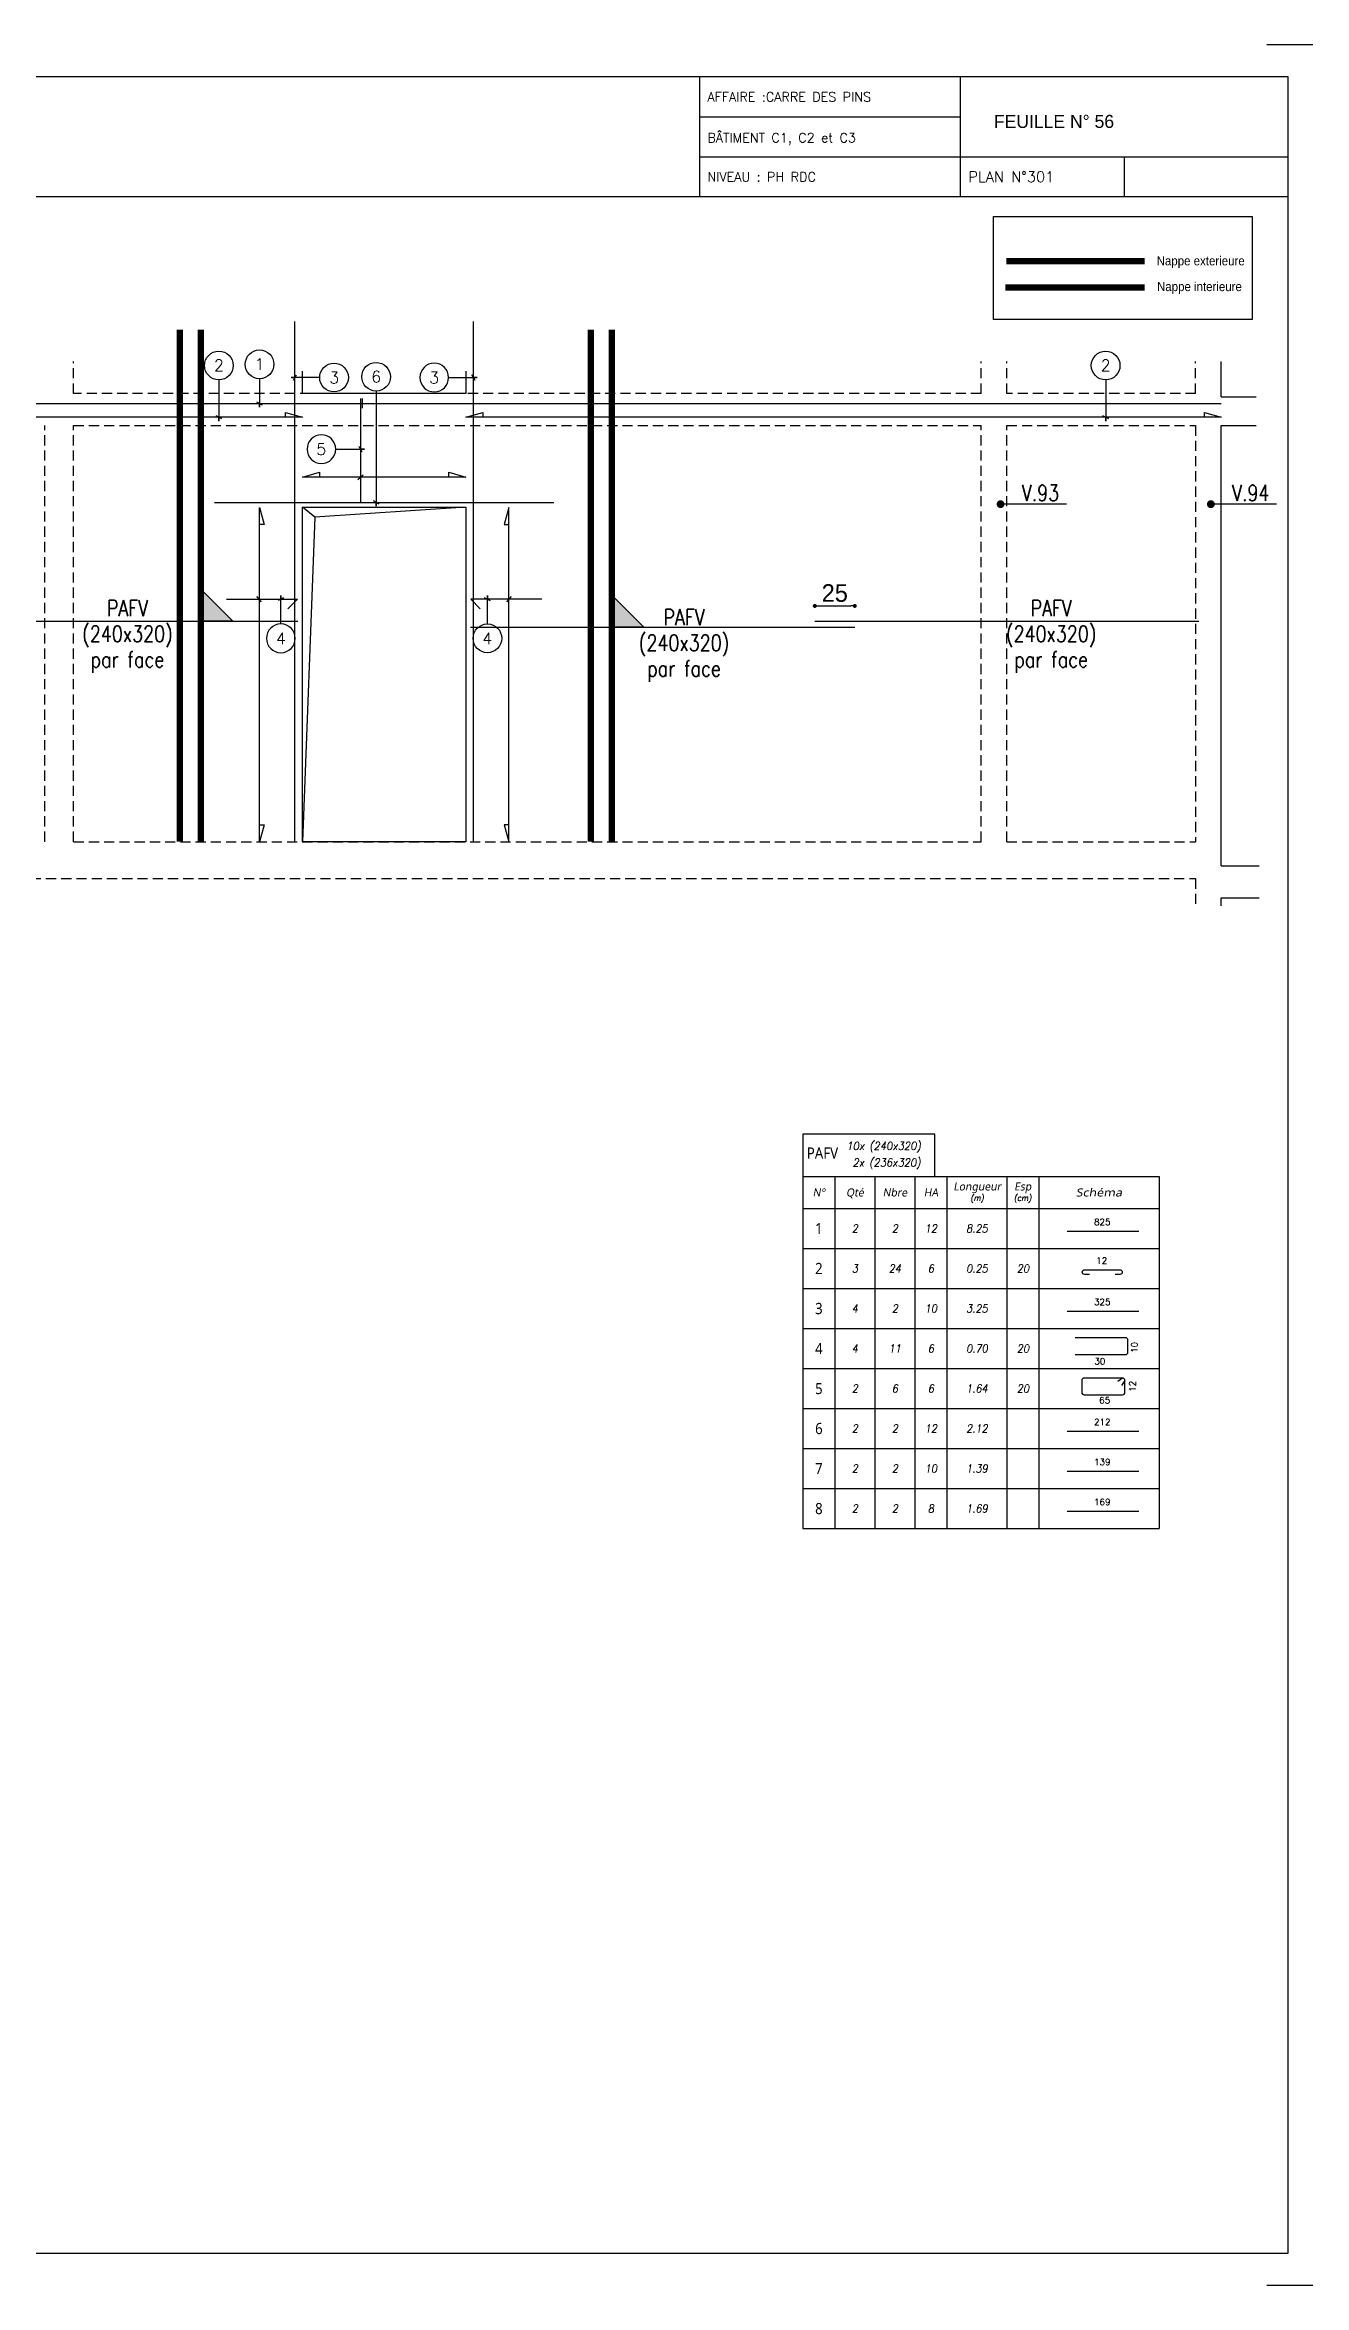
# Model space of a CAD drawing. Header units: metres. Extents: x -5618 to 118954, y -306 to 4637.
# Drawn here: x 48515 to 49301, y 194 to 1594 of the extents above; entities that cross this region are included whole.
import ezdxf
from ezdxf.enums import TextEntityAlignment as Align

# ---------------------------------------------------------------- set-up
doc = ezdxf.new("R2010")
doc.units = ezdxf.units.M
doc.linetypes.add('CACHE', pattern=[9.525, 6.35, -3.175])
for name, color, linetype in [('COTATION', 1, 'Continuous'), ('GO-CARTOUCHE', 7, 'Continuous'), ('GO-FER-HA', 140, 'Continuous'), ('GO-TEXTE-FER', 3, 'Continuous'), ('STR_COTATION', 1, 'Continuous'), ('STR_TS', 22, 'Continuous'), ('STR_TS_TXT', 7, 'Continuous'), ('STR_VOI-POT', 6, 'Continuous')]:
    doc.layers.add(name, color=color, linetype=linetype)
doc.layers.add('Kofragna_forma', color=7, linetype='Continuous', lineweight=70)
doc.styles.add('schéma', font='simplex.shx')
doc.styles.add('Tableau', font='romans.shx', dxfattribs={"width": 0.9, "oblique": 10})
doc.styles.add('Tableau2', font='trebuc.TTF', dxfattribs={"width": 0.9, "oblique": 10})
doc.styles.add('TEXTE', font='romans.shx')
doc.styles.add('TEXTE TS', font='romans.shx', dxfattribs={"width": 0.7, "oblique": 15})
doc.styles.add('TEXTEBA', font='ARIAL.TTF')
doc.dimstyles.new('COUPE-20', dxfattribs={"dimscale": 0.5, "dimtxt": 22, "dimasz": 5, "dimexe": 0.05, "dimexo": 0, "dimgap": 5, "dimtad": 1, "dimdec": 0, "dimdsep": 46, "dimtxsty": 'Standard', "dimblk1": 'DOT', "dimblk2": 'DOT', "dimsah": 1, "dimcen": 0, "dimdle": 150, "dimclrd": 1, "dimclre": 1, "dimclrt": 7, "dimadec": 0, "dimazin": 0, "dimtfac": 1, "dimtdec": 0, "dimtix": 1, "dimtmove": 2, "dimatfit": 3, "dimldrblk": 'DOT', "dimfxl": 0, "dimtvp": 1, "dimtolj": 1, "dimtzin": 0, "dimarcsym": 0})

# ---------------------------------------------------------------- blocks, each defined once
blk = doc.blocks.new('ime')
at = {"layer": 'COTATION', "const_width": 2.5}
blk.add_lwpolyline([(1.2, 0, -1), (-1.2, 0, -1)], format="xyb", close=True, dxfattribs=at)
at = {"layer": 'COTATION'}
blk.add_lwpolyline([(41.1, 0), (0, 0)], dxfattribs=at)
at = {"layer": 'COTATION', "color": 7, "style": 'TEXTE TS', "width": 0.8}
blk.add_attdef('NAME', (9.1, 2), '', height=10, dxfattribs=at)
blk = doc.blocks.new('mrega')
at = {"layer": 'STR_TS_TXT', "style": 'TEXTE TS', "width": 0.8}
for tag, p in [('ST10', (14.5, 0)), ('DIM', (14.5, -16)), ('NOTE', (14.5, -32))]:
    blk.add_attdef(tag, text='', height=10, dxfattribs=at).set_placement(p, align=Align.CENTER)
blk = doc.blocks.new('A$C6F247267')
blk.add_hatch(color=256).paths.add_polyline_path([(0, -0.2), (-0.2, 0), (0, 0)])
blk.add_lwpolyline([(-0.2, 0), (0, 0), (0, -0.2), (-0.2, 0)])
blk = doc.blocks.new('_DOT')
at = {"color": 0, "linetype": 'ByBlock'}
blk.add_line((-0.5, 0), (-1, 0), dxfattribs=at)
at = {"color": 0, "linetype": 'ByBlock', "const_width": 0.5}
blk.add_lwpolyline([(-0.25, 0, 1), (0.25, 0, 1)], format="xyb", close=True, dxfattribs=at)
blk = doc.blocks.new('*D1040')
at = {"layer": 'DEFPOINTS', "color": 0, "lineweight": -3, "ltscale": 4.5}
for p in [(48995.6, 1233.6, 281.5), (49020.6, 1243.1), (49020.6, 1229.9, 281.5)]:
    blk.add_point(p, dxfattribs=at)
at = {"layer": 'STR_COTATION', "color": 1, "lineweight": -2, "ltscale": 4.5}
for p, q in [((48995.6, 1243.1), (48995.6, 1243.1)), ((48998.1, 1243.1), (49018.1, 1243.1)), ((49020.6, 1243.1), (49020.6, 1243.1))]:
    blk.add_line(p, q, dxfattribs=at)
at = {"layer": 'STR_COTATION', "color": 1, "lineweight": -2, "ltscale": 4.5, "xscale": 2.5, "yscale": 2.5, "zscale": 2.5, "rotation": 180}
blk.add_blockref('_DOT', (48995.6, 1243.1), dxfattribs=at)
at = {"layer": 'STR_COTATION', "color": 1, "lineweight": -2, "ltscale": 4.5, "xscale": 2.5, "yscale": 2.5, "zscale": 2.5}
blk.add_blockref('_DOT', (49020.6, 1243.1), dxfattribs=at)
at = {"layer": 'STR_COTATION', "color": 7, "lineweight": -3, "ltscale": 4.5, "insert": (49008.1, 1251.1), "char_height": 11, "attachment_point": 5}
blk.add_mtext('\\A1;25', dxfattribs=at)
blk = doc.blocks.new('Barre libre')
at = {"layer": 'GO-TEXTE-FER'}
for p, q in [((0, 0), (0, -1)), ((0, 0), (8.9, 0)), ((0.8, 0), (0.8, -1)), ((1.8, 0), (1.8, -1)), ((2.8, 0), (2.8, -1)), ((3.6, 0), (3.6, -1)), ((5.1, 0), (5.1, -1)), ((5.9, 0), (5.9, -1)), ((8.9, 0), (8.9, -1)), ((0, -1), (8.9, -1))]:
    blk.add_line(p, q, dxfattribs=at)
at = {"layer": 'GO-TEXTE-FER', "color": 1}
blk.add_line((6.603, -0.563), (8.394, -0.563), dxfattribs=at)
at = {"layer": 'GO-TEXTE-FER', "style": 'Tableau2', "width": 0.9}
blk.add_attdef('NUMERO', text='', height=0.28, dxfattribs=at).set_placement((0.4, -0.5), align=Align.MIDDLE_CENTER)
at = {"layer": 'GO-TEXTE-FER', "style": 'Tableau', "oblique": 10, "width": 0.9}
for tag, p in [('QUANTITE', (1.3, -0.5)), ('NOMBRE', (2.3, -0.5)), ('NUANCE', (3.2, -0.5)), ('LONGUEUR', (4.35, -0.5)), ('ESPACEMENTS', (5.5, -0.5))]:
    blk.add_attdef(tag, text='', height=0.2, dxfattribs=at).set_placement(p, align=Align.MIDDLE_CENTER)
at = {"layer": 'GO-TEXTE-FER', "color": 1, "style": 'Tableau'}
blk.add_attdef('Longueur', text='', height=0.16, dxfattribs=at).set_placement((7.481, -0.336), align=Align.MIDDLE_CENTER)
blk = doc.blocks.new('U')
at = {"layer": 'GO-TEXTE-FER'}
for p, q in [((0, 0), (0, -1)), ((0, 0), (8.9, 0)), ((0.8, 0), (0.8, -1)), ((1.8, 0), (1.8, -1)), ((2.8, 0), (2.8, -1)), ((3.6, 0), (3.6, -1)), ((5.1, 0), (5.1, -1)), ((5.9, 0), (5.9, -1)), ((8.9, 0), (8.9, -1)), ((0, -1), (8.9, -1))]:
    blk.add_line(p, q, dxfattribs=at)
at = {"layer": 'GO-TEXTE-FER', "color": 1}
blk.add_lwpolyline([(6.803, -0.65), (8.063, -0.65, 0.414214), (8.123, -0.59), (8.123, -0.29, 0.414214), (8.063, -0.23), (6.803, -0.23)], format="xyb", dxfattribs=at)
at = {"layer": 'GO-TEXTE-FER', "style": 'Tableau2', "width": 0.9}
blk.add_attdef('NUMERO', text='', height=0.28, dxfattribs=at).set_placement((0.4, -0.5), align=Align.MIDDLE_CENTER)
at = {"layer": 'GO-TEXTE-FER', "style": 'Tableau', "oblique": 10, "width": 0.9}
for tag, p in [('QUANTITE', (1.3, -0.5)), ('NOMBRE', (2.3, -0.5)), ('NUANCE', (3.2, -0.5)), ('LONGUEUR', (4.35, -0.5)), ('ESPACEMENTS', (5.5, -0.5))]:
    blk.add_attdef(tag, text='', height=0.2, dxfattribs=at).set_placement(p, align=Align.MIDDLE_CENTER)
at = {"layer": 'GO-TEXTE-FER', "color": 1, "style": 'Tableau'}
blk.add_attdef('Largeur', text='', height=0.16, rotation=90, dxfattribs=at).set_placement((8.284, -0.472), align=Align.MIDDLE_CENTER)
blk.add_attdef('Longueur', text='', height=0.16, dxfattribs=at).set_placement((7.422, -0.819), align=Align.MIDDLE_CENTER)
blk = doc.blocks.new('Désignation')
at = {"layer": 'GO-TEXTE-FER'}
for p, q in [((0, 0.8), (8.9, 0.8)), ((0, 0.8), (0, 0)), ((0.8, 0.8), (0.8, 0)), ((1.8, 0.8), (1.8, 0)), ((2.8, 0.8), (2.8, 0)), ((3.6, 0.8), (3.6, 0)), ((5.1, 0.8), (5.1, 0)), ((5.9, 0.8), (5.9, 0)), ((8.9, 0.8), (8.9, 0)), ((0, 0), (8.9, 0))]:
    blk.add_line(p, q, dxfattribs=at)
at = {"layer": 'GO-TEXTE-FER', "style": 'Tableau2', "oblique": 10}
for s, p in [('Longueur', (4.356, 0.55)), ('Esp', (5.494, 0.55)), ('N°', (0.4, 0.4)), ('Qté', (1.3, 0.4)), ('Nbre', (2.3, 0.4)), ('HA', (3.2, 0.4))]:
    blk.add_text(s, height=0.2, dxfattribs=at).set_placement(p, align=Align.MIDDLE_CENTER)
at = {"layer": 'GO-TEXTE-FER', "color": 7, "style": 'Tableau', "oblique": 10, "width": 0.9}
for s, p in [('(m)', (4.356, 0.265)), ('(cm)', (5.494, 0.265))]:
    blk.add_text(s, height=0.15, dxfattribs=at).set_placement(p, align=Align.MIDDLE_CENTER)
at = {"layer": 'GO-TEXTE-FER', "style": 'Tableau2', "oblique": 10, "width": 1.2}
blk.add_text('Schéma', height=0.2, dxfattribs=at).set_placement((7.4, 0.4), align=Align.MIDDLE_CENTER)
blk = doc.blocks.new('Cadre')
at = {"layer": 'GO-TEXTE-FER'}
for p, q in [((0, 0), (0, -1)), ((0, 0), (8.9, 0)), ((0.8, 0), (0.8, -1)), ((1.8, 0), (1.8, -1)), ((2.8, 0), (2.8, -1)), ((3.6, 0), (3.6, -1)), ((5.1, 0), (5.1, -1)), ((5.9, 0), (5.9, -1)), ((8.9, 0), (8.9, -1)), ((0, -1), (8.9, -1))]:
    blk.add_line(p, q, dxfattribs=at)
at = {"layer": 'GO-TEXTE-FER', "color": 1}
for p, q in [((7.987, -0.237), (7.868, -0.328)), ((8.047, -0.297), (7.965, -0.422))]:
    blk.add_line(p, q, dxfattribs=at)
blk.add_lwpolyline([(6.967, -0.297), (6.967, -0.597, 0.414214), (7.027, -0.657), (7.987, -0.657, 0.414214), (8.047, -0.597), (8.047, -0.297, 0.414214), (7.987, -0.237), (7.027, -0.237, 0.414214)], format="xyb", close=True, dxfattribs=at)
at = {"layer": 'GO-TEXTE-FER', "style": 'Tableau2', "width": 0.9}
blk.add_attdef('NUMERO', text='', height=0.28, dxfattribs=at).set_placement((0.4, -0.5), align=Align.MIDDLE_CENTER)
at = {"layer": 'GO-TEXTE-FER', "style": 'Tableau', "oblique": 10, "width": 0.9}
for tag, p in [('QUANTITE', (1.3, -0.5)), ('NOMBRE', (2.3, -0.5)), ('NUANCE', (3.2, -0.5)), ('LONGUEUR', (4.35, -0.5)), ('ESPACEMENTS', (5.5, -0.5))]:
    blk.add_attdef(tag, text='', height=0.2, dxfattribs=at).set_placement(p, align=Align.MIDDLE_CENTER)
at = {"layer": 'GO-TEXTE-FER', "color": 1, "style": 'Tableau'}
blk.add_attdef('Largeur', text='', height=0.16, rotation=90, dxfattribs=at).set_placement((8.237, -0.445), align=Align.MIDDLE_CENTER)
blk.add_attdef('Longueur', text='', height=0.16, dxfattribs=at).set_placement((7.542, -0.794), align=Align.MIDDLE_CENTER)
blk = doc.blocks.new('Epingle')
at = {"layer": 'GO-TEXTE-FER'}
for p, q in [((0, 0), (0, -1)), ((0, 0), (8.9, 0)), ((0.8, 0), (0.8, -1)), ((1.8, 0), (1.8, -1)), ((2.8, 0), (2.8, -1)), ((3.6, 0), (3.6, -1)), ((5.1, 0), (5.1, -1)), ((5.9, 0), (5.9, -1)), ((8.9, 0), (8.9, -1)), ((0, -1), (8.9, -1))]:
    blk.add_line(p, q, dxfattribs=at)
at = {"layer": 'GO-TEXTE-FER', "color": 1}
blk.add_lwpolyline([(7.162, -0.65), (7.042, -0.65, -1), (7.042, -0.53), (7.922, -0.53, -1), (7.922, -0.65), (7.802, -0.65)], format="xyb", dxfattribs=at)
at = {"layer": 'GO-TEXTE-FER', "style": 'Tableau2', "width": 0.9}
blk.add_attdef('NUMERO', text='', height=0.28, dxfattribs=at).set_placement((0.4, -0.5), align=Align.MIDDLE_CENTER)
at = {"layer": 'GO-TEXTE-FER', "style": 'Tableau', "oblique": 10, "width": 0.9}
for tag, p in [('QUANTITE', (1.3, -0.5)), ('NOMBRE', (2.3, -0.5)), ('NUANCE', (3.2, -0.5)), ('LONGUEUR', (4.35, -0.5)), ('ESPACEMENTS', (5.5, -0.5))]:
    blk.add_attdef(tag, text='', height=0.2, dxfattribs=at).set_placement(p, align=Align.MIDDLE_CENTER)
at = {"layer": 'GO-TEXTE-FER', "color": 1, "style": 'Tableau'}
blk.add_attdef('Longueur', text='', height=0.16, dxfattribs=at).set_placement((7.469, -0.303), align=Align.MIDDLE_CENTER)

msp = doc.modelspace()

# ---------------------------------------------------------------- linework, layer by layer
for p, q in [((48923.54, 1573.71), (48923.54, 1498.77)), ((49086.51, 1573.74), (49086.51, 1498.77)), ((48923.54, 1548.71), (49086.51, 1548.71)), ((48923.54, 1523.72), (49086.51, 1523.72)), ((49086.51, 1523.74), (49291.36, 1523.74)), ((49188.85, 1523.74), (49188.85, 1498.77))]:
    msp.add_line(p, q)
for points in [[(49311.36, 1560.38), (49311.36, 1593.71), (49278.03, 1593.71)], [(49291.36, 1498.77), (47351.56, 1498.77)], [(49278.03, 193.85), (49311.36, 193.85), (49311.36, 227.18)]]:
    msp.add_lwpolyline(points)
msp.add_lwpolyline([(47351.56, 1573.71), (47351.56, 213.85), (49291.36, 213.85), (49291.36, 1573.71)], close=True)
at = {"layer": 'COTATION'}
for p, q in [((48710.11, 1322.17, 187.69), (48713.46, 1325.12, 187.69)), ((48649.91, 1245.62, 281.53), (48646.96, 1248.97, 281.53)), ((48803.2, 1245.62, 281.53), (48806.15, 1248.97, 281.53))]:
    msp.add_line(p, q, dxfattribs=at)
for points, elevation in [([(48665, 1361.03), (48665, 1364.03), (48675.55, 1361.03), (48223.55, 1361.03), (48234.11, 1364.03), (48234.11, 1361.03)], 281.53), ([(49239, 1361.03), (49239, 1364.03), (49249.55, 1361.03), (48777.55, 1361.03), (48788.11, 1364.03), (48788.11, 1361.03)], 281.53), ([(48767, 1323.64), (48767, 1326.64), (48777.55, 1323.64), (48675.55, 1323.64), (48686.11, 1326.64), (48686.11, 1323.64)], 187.69), ([(48648.65, 1106.35), (48651.65, 1106.35), (48648.65, 1095.79), (48648.65, 1304.54), (48651.65, 1293.98), (48648.65, 1293.98)], 187.69), ([(48804.46, 1106.35), (48801.46, 1106.35), (48804.46, 1095.79), (48804.46, 1304.54), (48801.46, 1293.98), (48804.46, 1293.98)], 187.69)]:
    msp.add_lwpolyline(points, dxfattribs=dict(at, elevation=elevation))
at = {"layer": 'GO-FER-HA'}
for points, elevation in [([(48623.27, 1384.37, -512.3220063), (48623.34, 1384.37), (48623.34, 1358.63), (48623.34, 1361.03), (48625.04, 1360.13), (48621.65, 1361.93)], 281.53), ([(48648.68, 1385.1, -512.3220063), (48648.75, 1385.1), (48648.75, 1367.23), (48648.75, 1369.63), (48650.45, 1368.73), (48647.05, 1370.52)], 281.53), ([(49177.27, 1384.37, -512.3220063), (49177.34, 1384.37), (49177.34, 1358.63), (49177.34, 1361.03), (49179.04, 1360.13), (49175.65, 1361.93)], 281.53), ([(48686.28, 1385.84, -512.3220063), (48686.28, 1385.77), (48668.41, 1385.77), (48670.81, 1385.77), (48669.91, 1384.07), (48671.71, 1387.47)], 281.53), ([(48721.5, 1377.34, -512.3220063), (48721.57, 1377.34), (48721.57, 1305.39), (48721.57, 1307.79), (48723.27, 1306.89), (48719.88, 1308.68)], 187.69), ([(48766.83, 1385.84, 512.3220063), (48766.83, 1385.77), (48784.7, 1385.77), (48782.3, 1385.77), (48783.2, 1384.07), (48781.4, 1387.47)], 281.53), ([(48696.32, 1341.1, 512.3220063), (48696.32, 1341.03), (48714.19, 1341.03), (48711.79, 1341.03), (48712.68, 1339.33), (48710.89, 1342.73)], 187.69), ([(48662, 1231.83, 512.3220063), (48662.07, 1231.83), (48662.07, 1249.69), (48662.07, 1247.29), (48663.76, 1248.19), (48660.37, 1246.4)], 281.53), ([(48791.11, 1231.83, -512.3220063), (48791.04, 1231.83), (48791.04, 1249.69), (48791.04, 1247.29), (48789.35, 1248.19), (48792.74, 1246.4)], 281.53)]:
    msp.add_lwpolyline(points, format="xyb", dxfattribs=dict(at, elevation=elevation))
at = {"layer": 'GO-TEXTE-FER'}
msp.add_lwpolyline([(48988.17, 886.61), (49070.67, 886.61), (49070.67, 913.04), (48988.17, 913.04)], close=True, dxfattribs=at)
at = {"layer": 'Kofragna_forma', "linetype": 'CACHE', "lineweight": -3}
for p, q in [((48532.55, 1375.79, 187.69), (48532.55, 1395.79, 187.69)), ((49099.55, 1375.79, 187.69), (49099.55, 1395.79, 187.69)), ((49115.55, 1375.79, 187.69), (49115.55, 1395.79, 187.69)), ((49233.51, 1375.79, 187.69), (49233.51, 1395.79, 187.69)), ((49099.55, 1375.79, 187.69), (48532.55, 1375.79, 187.69)), ((49233.51, 1375.79, 187.69), (49115.55, 1375.79, 187.69)), ((48514.55, 1095.79, 187.69), (48514.55, 1355.79, 187.69)), ((48532.55, 1095.79, 187.69), (48532.55, 1355.79, 187.69)), ((48532.55, 1355.79, 187.69), (49099.55, 1355.79, 187.69)), ((49099.55, 1095.79, 187.69), (49099.55, 1355.79, 187.69)), ((49115.55, 1095.79, 187.69), (49115.55, 1355.79, 187.69)), ((49115.55, 1355.79, 187.69), (49233.51, 1355.79, 187.69)), ((49233.51, 1355.79, 187.69), (49233.51, 1095.79, 187.69)), ((48532.55, 1095.79, 187.69), (49099.55, 1095.79, 187.69)), ((49115.55, 1095.79, 187.69), (49233.51, 1095.79, 187.69)), ((47667.55, 1072.79, 187.69), (49233.51, 1072.79, 187.69)), ((49233.51, 1072.79, 187.69), (49233.51, 1055.79, 187.69))]:
    msp.add_line(p, q, dxfattribs=at)
at = {"layer": 'Kofragna_forma', "color": 4, "lineweight": -3}
for p, q in [((49249.6, 1373.79, 187.69), (49249.6, 1395.79, 187.69)), ((49249.6, 1373.79, 187.69), (49271.3, 1373.79, 187.69)), ((49249.6, 1080.79, 187.69), (49249.6, 1355.79, 187.69)), ((49249.6, 1355.79, 187.69), (49271.3, 1355.79, 187.69)), ((49249.6, 1080.79, 187.69), (49273.3, 1080.79, 187.69)), ((49249.51, 1060.79, 187.69), (49273.3, 1060.79, 187.69)), ((49249.6, 1055.79, 187.69), (49249.6, 1060.79, 187.69))]:
    msp.add_line(p, q, dxfattribs=at)
at = {"layer": 'Kofragna_forma', "color": 4, "lineweight": -3, "elevation": 187.69}
for points in [[(48777.55, 1389.79), (48777.55, 1375.79), (48675.55, 1375.79), (48675.55, 1389.79)], [(48675.55, 1304.79), (48777.55, 1304.79), (48777.55, 1095.79), (48675.55, 1095.79), (48675.55, 1304.79)], [(48777.55, 1304.79), (48683.2, 1298.67), (48675.55, 1095.79)], [(48683.2, 1298.67), (48675.55, 1304.79)]]:
    msp.add_lwpolyline(points, dxfattribs=at)
at = {"layer": 'STR_TS', "color": 3}
for p, q in [((48432.55, 1233.64, 281.53), (48672.55, 1233.64, 281.53)), ((48995.55, 1233.64, 187.69), (49235.55, 1233.64, 187.69)), ((48780.55, 1229.93, 187.69), (49020.55, 1229.93, 187.69))]:
    msp.add_line(p, q, dxfattribs=at)
at = {"layer": 'STR_TS', "color": 7}
msp.add_lwpolyline([(49107.34, 1486.45), (49268.88, 1486.45), (49268.88, 1422.16), (49107.34, 1422.16)], close=True, dxfattribs=at)
at = {"layer": 'STR_TS', "linetype": 'CACHE', "ltscale": 2, "const_width": 4}
msp.add_lwpolyline([(49201.76, 1458.45), (49115.2, 1458.45)], dxfattribs=at)
at = {"layer": 'STR_TS', "const_width": 4}
msp.add_lwpolyline([(49201.76, 1442), (49114.64, 1442)], dxfattribs=at)
at = {"layer": 'STR_TS', "linetype": 'ByBlock', "ltscale": 2, "const_width": 4, "elevation": 187.69}
for points in [[(48598.93, 1095.79), (48598.93, 1415.79)], [(48855.63, 1095.79), (48855.63, 1415.79)]]:
    msp.add_lwpolyline(points, dxfattribs=at)
at = {"layer": 'STR_TS', "linetype": 'CACHE', "ltscale": 2, "const_width": 4}
for points, elevation in [([(48612.07, 1095.79), (48612.07, 1415.79)], 187.69), ([(48868.78, 1095.79), (48868.78, 1415.79)], 93.84)]:
    msp.add_lwpolyline(points, dxfattribs=dict(at, elevation=elevation))
at = {"layer": 'STR_VOI-POT'}
for p, q in [((48670.81, 1095.79, 187.69), (48670.81, 1420.79, 187.69)), ((48782.3, 1095.79, 187.69), (48782.3, 1420.79, 187.69)), ((48711.79, 1372.79, 187.69), (48711.79, 1307.44, 187.69)), ((48712.73, 1372.79, 187.69), (48712.73, 1366.71, 187.69)), ((48424.55, 1369.63, 281.53), (49249.55, 1369.63, 281.53)), ((48620.55, 1307.79, 187.69), (48832.55, 1307.79, 187.69))]:
    msp.add_line(p, q, dxfattribs=at)
at = {"layer": 'STR_VOI-POT', "elevation": 281.53}
for points in [[(48628.14, 1247.29), (48672.46, 1247.29), (48666.48, 1241.31)], [(48824.97, 1247.29), (48780.65, 1247.29), (48786.63, 1241.31)]]:
    msp.add_lwpolyline(points, dxfattribs=at)

# ---------------------------------------------------------------- block references
at = {"layer": 'COTATION'}
ref = msp.add_blockref('ime', (49111.67, 1306.69, 187.69), dxfattribs=at)
ref.add_attrib('NAME', 'V.93', (49124.94, 1308.69, 187.69), dxfattribs={"color": 7, "height": 10, "style": 'TEXTE TS', "width": 0.8})
ref = msp.add_blockref('ime', (49243.06, 1306.69, 187.69), dxfattribs=at)
ref.add_attrib('NAME', 'V.94', (49256.33, 1308.69, 187.69), dxfattribs={"color": 7, "height": 10, "style": 'TEXTE TS', "width": 0.8})
at = {"layer": 'GO-FER-HA', "xscale": 25, "yscale": 25, "zscale": 25}
msp.add_blockref('Désignation', (48988.17, 866.61), dxfattribs=at)
at = {"layer": 'GO-TEXTE-FER', "xscale": 25, "yscale": 25, "zscale": 25}
for name, p, values in [('Barre libre', (48988.17, 866.61), {'NUMERO': '1', 'QUANTITE': '2', 'NOMBRE': '2', 'NUANCE': '12', 'Longueur': '825', 'LONGUEUR': '8.25'}), ('Epingle', (48988.17, 841.61), {'NUMERO': '2', 'QUANTITE': '3', 'NOMBRE': '24', 'NUANCE': '6', 'Longueur': '12', 'LONGUEUR': '0.25', 'ESPACEMENTS': '20'}), ('Barre libre', (48988.17, 816.61), {'NUMERO': '3', 'QUANTITE': '4', 'NOMBRE': '2', 'NUANCE': '10', 'Longueur': '325', 'LONGUEUR': '3.25'}), ('U', (48988.17, 791.61), {'NUMERO': '4', 'QUANTITE': '4', 'NOMBRE': '11', 'NUANCE': '6', 'Longueur': '30', 'Largeur': '10', 'LONGUEUR': '0.70', 'ESPACEMENTS': '20'}), ('Cadre', (48988.17, 766.61), {'NUMERO': '5', 'QUANTITE': '2', 'NOMBRE': '6', 'NUANCE': '6', 'Longueur': '65', 'Largeur': '12', 'LONGUEUR': '1.64', 'ESPACEMENTS': '20'}), ('Barre libre', (48988.17, 741.61), {'NUMERO': '6', 'QUANTITE': '2', 'NOMBRE': '2', 'NUANCE': '12', 'Longueur': '212', 'LONGUEUR': '2.12'}), ('Barre libre', (48988.17, 716.61), {'NUMERO': '7', 'QUANTITE': '2', 'NOMBRE': '2', 'NUANCE': '10', 'Longueur': '139', 'LONGUEUR': '1.39'}), ('Barre libre', (48988.17, 691.61), {'NUMERO': '8', 'QUANTITE': '2', 'NOMBRE': '2', 'NUANCE': '8', 'Longueur': '169', 'LONGUEUR': '1.69'})]:
    msp.add_blockref(name, p, dxfattribs=at).add_auto_attribs(values)
at = {"layer": 'STR_TS', "xscale": 100, "yscale": 100, "zscale": 100, "rotation": 180}
for p in [(48612.07, 1233.64, 281.53), (48868.78, 1229.93, 187.69)]:
    msp.add_blockref('A$C6F247267', p, dxfattribs=at)
at = {"layer": 'STR_TS_TXT'}
for p in [(48551.7, 1236.69, 375.38), (49128.81, 1236.69, 281.53), (48899.45, 1231, 281.53)]:
    msp.add_blockref('mrega', p, dxfattribs=at).add_auto_attribs({'NOTE': 'par face', 'ST10': 'PAFV', 'DIM': '(240x320)'})

# ---------------------------------------------------------------- texts
at = {"style": 'schéma'}
for s, height, p in [('AFFAIRE :CARRE DES PINS', 5.8328, (48928.54, 1558.3)), ('BÂTIMENT C1, C2 et C3', 5.8328, (48928.54, 1532.74)), ('NIVEAU : PH RDC', 5.8328, (48928.54, 1508.3)), ('PLAN N°301', 6.666, (49091.51, 1507.89))]:
    msp.add_text(s, height=height, dxfattribs=at).set_placement(p)
at = {"linetype": 'ByBlock', "lineweight": -3, "ltscale": 4.5}
msp.add_text('FEUILLE N° 56', height=8.2, dxfattribs=at).set_placement((49107.51, 1541.74))
at = {"layer": 'GO-CARTOUCHE', "color": 2, "style": 'TEXTEBA', "width": 0.9}
for s, p in [('Nappe exterieure', (49236.7, 1455.9)), ('Nappe interieure', (49235.93, 1439.81))]:
    msp.add_text(s, height=5.7024, dxfattribs=at).set_placement(p, align=Align.CENTER)
at = {"layer": 'GO-FER-HA', "style": 'TEXTE'}
for s, p in [('2', (48623.34, 1393.43, 375.53)), ('1', (48648.75, 1394.15, 375.53)), ('3', (48695.33, 1385.77, 375.53)), ('6', (48721.57, 1386.4, 281.69)), ('2', (49177.34, 1393.43, 375.53)), ('4', (48791.04, 1222.77, 375.53))]:
    msp.add_text(s, height=7.2, rotation=360, dxfattribs=at).set_placement(p, align=Align.MIDDLE_CENTER)
for s, p in [('3', (48757.78, 1385.77, 375.53)), ('5', (48687.26, 1341.03, 281.69)), ('4', (48662.07, 1222.77, 375.53))]:
    msp.add_text(s, height=7.2, dxfattribs=at).set_placement(p, align=Align.MIDDLE_CENTER)
at = {"layer": 'GO-TEXTE-FER', "style": 'Tableau', "oblique": 10, "width": 0.9}
for s, p in [('10x (240x320)', (49015.44, 903.19)), ('2x (236x320)', (49019.28, 892.81))]:
    msp.add_text(s, height=5.0562, dxfattribs=at).set_placement(p)
at = {"layer": 'GO-TEXTE-FER', "style": 'Tableau2', "width": 0.9}
msp.add_attdef('PAFV', text='1', height=7.08, dxfattribs=at).set_placement((49000.39, 901.24), align=Align.MIDDLE_CENTER)

# ---------------------------------------------------------------- dimensions: what is measured, and where the dimension line sits
at = {"layer": 'STR_COTATION', "lineweight": -3, "ltscale": 4.5}
dim = msp.add_linear_dim(base=(49020.55, 1243.05, -93.84), p1=(48995.55, 1233.64, 187.69), p2=(49020.55, 1229.93, 187.69), dimstyle='COUPE-20', override={"dimfxl": 0.1}, dxfattribs=at)
dim.commit()
dim.dimension.update_dxf_attribs({"geometry": '*D1040', "text_midpoint": (49008.05, 1251.05, -93.84)})

doc.saveas('drawing.dxf')
